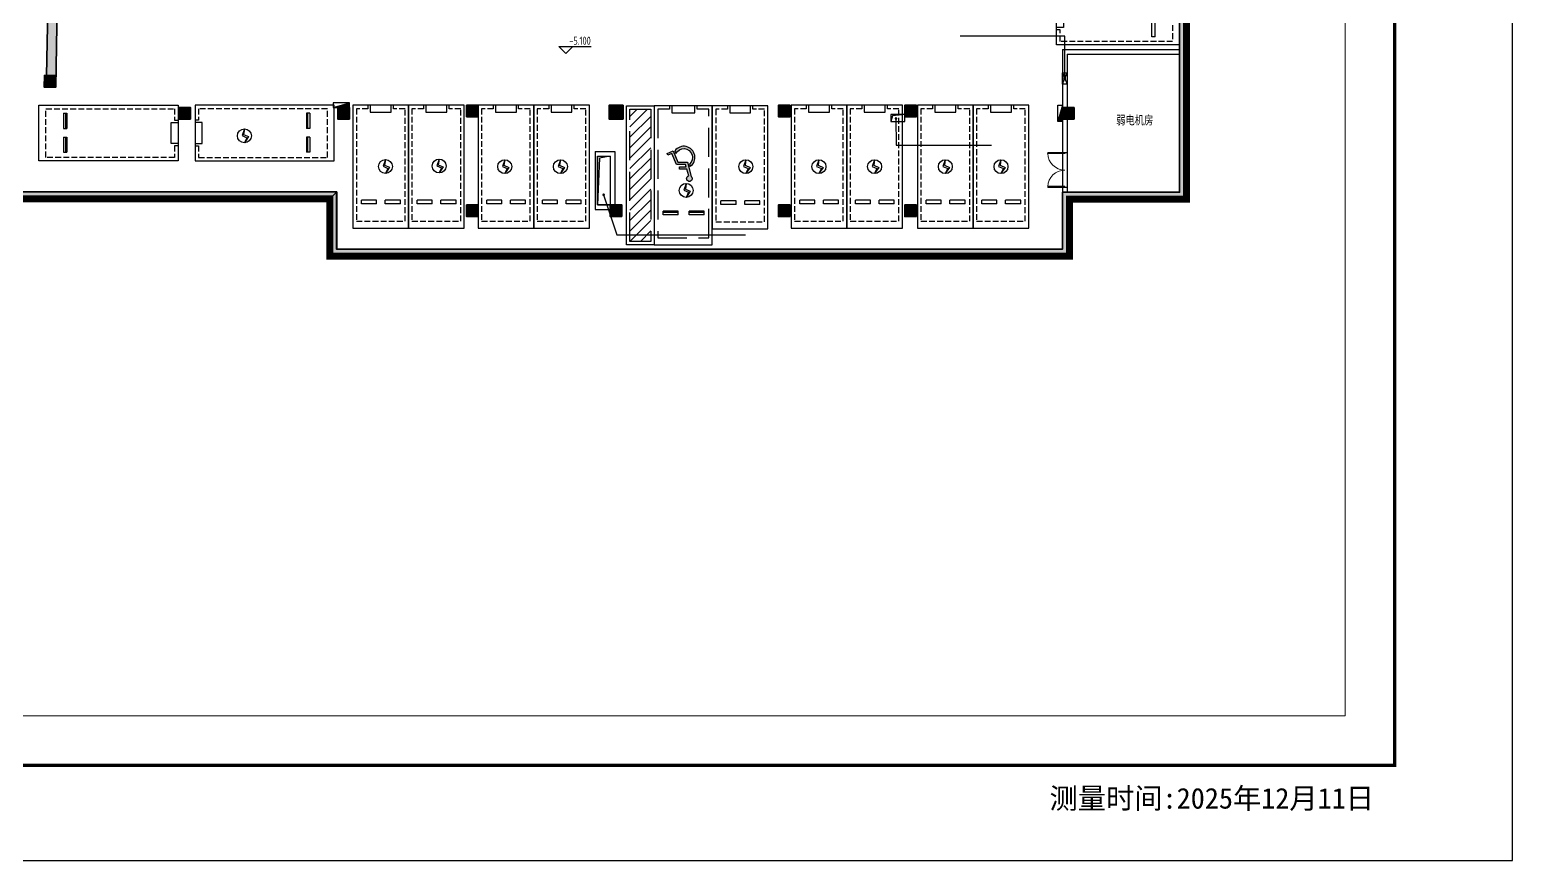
# Model space of a CAD drawing. Extents: x 512858 to 514372, y -232486 to -231710.
# Drawn here: x 512929.6 to 512993.6, y -232152.3 to -232116.5 of the extents above; entities that cross this region are included whole.
import ezdxf
from ezdxf.enums import TextEntityAlignment as Align

# ---------------------------------------------------------------- set-up
doc = ezdxf.new("R2010")
doc.units = 0
doc.header["$LTSCALE"] = 1000
for name, pattern in [('__DASH', [0.35, 0.25, -0.1]), ('DASH', [0.35, 0.25, -0.1]), ('新块$0$__DASH', [0.35, 0.25, -0.1]), ('新块$0$DASH', [0.35, 0.25, -0.1])]:
    doc.linetypes.add(name, pattern=pattern)
doc.layers.get('0').update_dxf_attribs({"color": 252})
for name, color, linetype in [('_0', 252, 'Continuous'), ('A-ANNO-HATC-PATT', 252, 'Continuous'), ('A-ANNO-LEVL', 252, 'Continuous'), ('A-ANNO-NOTE', 252, 'Continuous'), ('A-COLU-CONC', 252, 'Continuous'), ('A-DOOR-FIRE', 252, 'Continuous'), ('A-WALL-BLOK', 252, 'Continuous'), ('AA-WALL', 252, 'Continuous'), ('AD-普通车位', 252, 'Continuous'), ('B1F_车位$0$A-PARK-W', 252, 'Continuous'), ('PUB_HATCH', 252, 'Continuous'), ('WALL', 252, 'Continuous'), ('建-房间名称', 252, 'Continuous'), ('新块$0$A-PARK-D', 252, 'Continuous'), ('新块$0$A-PARK-shuiping', 252, 'Continuous'), ('新块$0$A-PARK-无障碍', 252, 'Continuous'), ('新块$0$AD-普通车位', 252, '新块$0$DASH'), ('风井', 252, 'Continuous')]:
    doc.layers.add(name, color=color, linetype=linetype)
for name, color, linetype, lineweight in [('P-FIRE-FH', 252, 'Continuous', 25), ('s-colu-cons', 252, 'Continuous', 35), ('S-COLU-HATC', 252, 'Continuous', 25), ('S-WALL', 252, 'Continuous', 35), ('S-WALL-HATC', 252, 'Continuous', 25), ('图廓', 252, 'Continuous', 9), ('面积-不计容-地下室-1', 4, 'Continuous', 0)]:
    doc.layers.add(name, color=color, linetype=linetype, lineweight=lineweight)
doc.layers.add('打印图框', color=252, linetype='Continuous', plot=False)
doc.styles.add('_TCH_DIM', font='TSSDENG.shx', dxfattribs={"width": 0.8, "bigfont": 'hztxt.shx'})
doc.styles.add('宋体', font='simsun.ttc', dxfattribs={"width": 0.7, "height": 10})
doc.styles.add('邻里中心-雨水$0$STANDARD', font='GBENOR', dxfattribs={"bigfont": 'GBCBIG'})

# ---------------------------------------------------------------- blocks, each defined once
blk = doc.blocks.new('新块$0$A$C0EC85F9A')
at = {"layer": '新块$0$A-PARK-D'}
for p, q in [((1025, 1200), (375, 1200)), ((375, 1050), (375, 1200)), ((1025, 1050), (375, 1050)), ((1025, 1050), (1025, 1200)), ((2050, 1200), (1400, 1200)), ((1400, 1050), (1400, 1200)), ((2050, 1050), (1400, 1050)), ((2050, 1050), (2050, 1200))]:
    blk.add_line(p, q, dxfattribs=at)
for points in [[(2400, 0), (2400, 5300), (0, 5300), (0, 0)], [(750, 5000), (1650, 5000), (1650, 5300), (750, 5300)]]:
    blk.add_lwpolyline(points, close=True, dxfattribs=at)
at = {"layer": '新块$0$A-PARK-D', "linetype": '新块$0$__DASH'}
blk.add_lwpolyline([(650, 5300), (650, 5150), (150, 5150), (150, 300), (2250, 300), (2250, 5150), (1750, 5150), (1750, 5300)], dxfattribs=at)
blk = doc.blocks.new('新块$0$dfghgfhfghg')
at = {"layer": '新块$0$A-PARK-D', "extrusion": (-1.87256e-08, 1.87406e-20, 1), "rotation": 8.24447464e-08}
blk.add_blockref('新块$0$A$C0EC85F9A', (-1200, -2800, 0), dxfattribs=at)
blk = doc.blocks.new('A$C040F5B7D')
at = {"layer": '新块$0$AD-普通车位', "extrusion": (2.15467e-06, 6.25413e-07, -1), "zscale": -1}
blk.add_blockref('新块$0$dfghgfhfghg', (-1200, 2800, 0), dxfattribs=at)
blk = doc.blocks.new('新块$0$A$C72AA1ED0')
at = {"layer": '新块$0$A-PARK-无障碍', "linetype": '新块$0$__DASH'}
h = blk.add_hatch(dxfattribs=at)
h.set_pattern_fill('ANSI31', color=256, scale=200)
h.set_pattern_definition([(45, (-1549477.2, 385842.97), (-224.5064, 224.5064), [])])
h.paths.add_polyline_path([(150, 5850), (1050, 5850), (1050, 150), (150, 150)])
at = {"layer": '新块$0$A-PARK-无障碍', "ltscale": 5}
h = blk.add_hatch(color=256, dxfattribs=at)
h.paths.add_polyline_path([(-882, 1944), (-930, 2057, -1.230017), (-1513, 2518), (-1541, 2623, 1.185847)])
h.paths.add_polyline_path([(-1377, 2627), (-1090, 2627), (-1090, 2727), (-1403, 2727), (-1483, 3025, 3.978031), (-1594, 3051), (-1427, 2427), (-1021, 2427), (-815, 1942), (-558, 2051), (-589, 2125), (-755, 2055), (-955, 2527), (-1350, 2527)])
for p, q in [((-2150, 4700), (-1500, 4700)), ((-2150, 4700), (-2150, 4550)), ((-2150, 4600), (-1500, 4600)), ((-2150, 4550), (-1500, 4550)), ((-1500, 4700), (-1500, 4550)), ((-1025, 4700), (-1025, 4550)), ((-1025, 4700), (-375, 4700)), ((-1025, 4600), (-375, 4600)), ((-1025, 4550), (-375, 4550)), ((-375, 4700), (-375, 4550))]:
    blk.add_line(p, q, dxfattribs=at)
for points in [[(-2500, 6000), (-2500, 0), (0, 0), (0, 6000)], [(0, 6000), (1200, 6000), (1200, 0), (0, 0)], [(-750, 300), (-1750, 300), (-1750, 0), (-750, 0)]]:
    blk.add_lwpolyline(points, close=True, dxfattribs=at)
at = {"layer": '新块$0$A-PARK-无障碍', "linetype": '新块$0$__DASH', "ltscale": 5}
blk.add_lwpolyline([(150, 5850), (1050, 5850), (1050, 150), (150, 150)], close=True, dxfattribs=at)
blk.add_lwpolyline([(-650, 0), (-650, 150), (-150, 150), (-150, 5700), (-2350, 5700), (-2350, 150), (-1850, 150), (-1850, 0)], dxfattribs=at)
at = {"layer": '新块$0$A-PARK-无障碍', "ltscale": 5}
for points in [[(-955, 2527), (-755, 2055), (-589, 2125), (-558, 2051), (-815, 1942), (-1021, 2427), (-1427, 2427), (-1594, 3051, -3.978031), (-1483, 3025), (-1403, 2727), (-1090, 2727), (-1090, 2627), (-1377, 2627), (-1350, 2527)], [(-930, 2057, -1.230017), (-1513, 2518), (-1541, 2623, 1.185847), (-882, 1944)]]:
    blk.add_lwpolyline(points, format="xyb", close=True, dxfattribs=at)
blk = doc.blocks.new('新块$0$A$C0C5D4F76')
at = {"layer": '新块$0$A-PARK-shuiping'}
for p, q in [((-1200, 850), (-1200, 200)), ((-1050, 850), (-1200, 850)), ((-1150, 850), (-1150, 200)), ((-1050, 850), (-1050, 200)), ((-1050, 200), (-1200, 200)), ((-1050, -175), (-1200, -175)), ((-1200, -175), (-1200, -825)), ((-1150, -175), (-1150, -825)), ((-1050, -175), (-1050, -825)), ((-1050, -825), (-1200, -825))]:
    blk.add_line(p, q, dxfattribs=at)
for points in [[(0, 1200), (-6000, 1200), (-6000, -1200), (0, -1200)], [(-5700, -450), (-5700, 450), (-6000, 450), (-6000, -450)]]:
    blk.add_lwpolyline(points, close=True, dxfattribs=at)
at = {"layer": '新块$0$A-PARK-shuiping', "linetype": '新块$0$__DASH'}
blk.add_lwpolyline([(-6000, -550), (-5850, -550), (-5850, -1050), (-300, -1050), (-300, 1050), (-5850, 1050), (-5850, 550), (-6000, 550)], dxfattribs=at)
blk = doc.blocks.new('CHEWEI')
at = {"layer": 'AD-普通车位', "extrusion": (0, 0, -1), "xscale": -1, "zscale": -1, "rotation": 270}
blk.add_blockref('A$C040F5B7D', (-641083, 171973, 0), dxfattribs=at)
at = {"layer": 'AD-普通车位', "extrusion": (0, 0, -1), "zscale": -1}
for p in [(-607833, 164073, 0), (-610233, 164073, 0), (-613233, 164073, 0), (-615633, 164073, 0), (-623333, 164048, 0), (-626733, 164073, 0), (-629133, 164073, 0), (-632183, 164073, 0), (-634583, 164073, 0)]:
    blk.add_blockref('A$C040F5B7D', p, dxfattribs=at)
at = {"layer": '新块$0$A-PARK-无障碍', "rotation": 179.9999990162096}
blk.add_blockref('新块$0$A$C72AA1ED0', (618433, 169348, 0), dxfattribs=at)
at = {"layer": '新块$0$AD-普通车位', "rotation": 359.9999991684106}
blk.add_blockref('新块$0$A$C0C5D4F76', (604633, 168173), dxfattribs=at)
blk = doc.blocks.new('电动车')
at = {"layer": 'B1F_车位$0$A-PARK-W'}
for points in [[(625881, 295772), (625779, 295480), (625984, 295390), (625881, 295172)], [(625881, 295772), (625845, 295530), (626058, 295440), (625881, 295172)]]:
    blk.add_lwpolyline(points, dxfattribs=at)
blk.add_circle((625881, 295472), 300, dxfattribs=at)
blk = doc.blocks.new('A$C1C124BEE')
at = {"layer": 'S-WALL-HATC', "linetype": 'ByBlock'}
h = blk.add_hatch(color=256, dxfattribs=at)
h.dxf.hatch_style = 1
h.paths.add_polyline_path([(50850, -9500), (50850, -3800), (51250, -3800), (51250, -10000), (50750, -10000), (50750, -9500)])
at = {"layer": 'S-WALL', "linetype": 'ByBlock', "lineweight": 35}
blk.add_lwpolyline([(50850, -9500), (50850, -3800), (51250, -3800), (51250, -10000), (50750, -10000), (50750, -9500)], close=True, dxfattribs=at)
blk = doc.blocks.new('$TwtSys$00000434')
for p, q in [((-0.5, 0.5), (-0.5, -0.5)), ((-0.5, -0.5), (0.5, 0.5)), ((0.5, 0.5), (-0.5, 0.5)), ((0.5, -0.5), (0.5, 0.5)), ((-0.5, -0.5), (0.5, -0.5))]:
    blk.add_line(p, q)
blk.add_solid([(0.5, -0.5), (0.5, 0.5), (-0.5, -0.5)])
blk = doc.blocks.new('A$C3CF8769D')
at = {"layer": 'P-FIRE-FH'}
for p, q in [((105619, -52350), (105819, -51850)), ((105619, -51850), (105819, -52350))]:
    blk.add_line(p, q, dxfattribs=at)
blk.add_lwpolyline([(105619, -51850), (105819, -51850), (105819, -52350), (105619, -52350)], close=True, dxfattribs=at)
at = {"layer": 'P-FIRE-FH', "xscale": 700, "yscale": 200, "zscale": 700}
blk.add_blockref('$TwtSys$00000434', (74519, -53250), dxfattribs=at)
at = {"layer": 'P-FIRE-FH', "xscale": -700, "yscale": 200, "zscale": 700, "rotation": 90}
blk.add_blockref('$TwtSys$00000434', (105519, -53600), dxfattribs=at)
blk = doc.blocks.new('A$C5B776904')
at = {"layer": 'S-COLU-HATC'}
for points in [[(62304, -52575), (62313, -52075), (61813, -52066), (61804, -52566)], [(68119, -53950), (68119, -53450), (67619, -53450), (67619, -53950)], [(74969, -53950), (74969, -53450), (74469, -53450), (74469, -53950)], [(80519, -53850), (80519, -53350), (80019, -53350), (80019, -53850)], [(86769, -53350), (86169, -53350), (86169, -53950), (86769, -53950)], [(93969, -53850), (93969, -53350), (93469, -53350), (93469, -53850)], [(99419, -53850), (99419, -53350), (98919, -53350), (98919, -53850)], [(106219, -53950), (106219, -53450), (105719, -53450), (105719, -53950)], [(80519, -58150), (80519, -57650), (80019, -57650), (80019, -58150)], [(86719, -58150), (86719, -57650), (86219, -57650), (86219, -58150)], [(93969, -58150), (93969, -57650), (93469, -57650), (93469, -58150)], [(99419, -58150), (99419, -57650), (98919, -57650), (98919, -58150)]]:
    blk.add_hatch(color=256, dxfattribs=at).paths.add_polyline_path(points)
at = {"layer": 'S-WALL-HATC'}
h = blk.add_hatch(color=256, dxfattribs=at)
h.paths.add_polyline_path([(74119, -57391), (74119, -59861), (106019, -59861), (106019, -57400), (111069, -57400), (111069, 0), (0, 0), (0, -54446), (41810, -57391)])
h.paths.add_polyline_path([(41820, -57091), (300, -54166), (300, -300), (110769, -300), (110769, -57100), (105719, -57100), (105719, -59561), (74419, -59561), (74419, -57091)], flags=16)
at = {"linetype": 'ByBlock'}
for p, q in [((61813, -52066), (62304, -52575)), ((68119, -53950), (67619, -53450)), ((86169, -53350), (86769, -53950)), ((74119, -57391), (74419, -57091))]:
    blk.add_line(p, q, dxfattribs=at)
at = {"layer": 's-colu-cons'}
for points in [[(62304, -52575), (62313, -52075), (61813, -52066), (61804, -52566)], [(68119, -53950), (68119, -53450), (67619, -53450), (67619, -53950)], [(74969, -53950), (74969, -53450), (74469, -53450), (74469, -53950)], [(80519, -53850), (80519, -53350), (80019, -53350), (80019, -53850)], [(86769, -53950), (86769, -53350), (86169, -53350), (86169, -53950)], [(93969, -53850), (93969, -53350), (93469, -53350), (93469, -53850)], [(99419, -53850), (99419, -53350), (98919, -53350), (98919, -53850)], [(106219, -53950), (106219, -53450), (105719, -53450), (105719, -53950)], [(80519, -58150), (80519, -57650), (80019, -57650), (80019, -58150)], [(86719, -58150), (86719, -57650), (86219, -57650), (86219, -58150)], [(93969, -58150), (93969, -57650), (93469, -57650), (93469, -58150)], [(99419, -58150), (99419, -57650), (98919, -57650), (98919, -58150)]]:
    blk.add_lwpolyline(points, close=True, dxfattribs=at)
at = {"layer": 'S-WALL'}
blk.add_lwpolyline([(41810, -57391), (0, -54446), (0, 0), (111069, 0), (111069, -57400), (106019, -57400), (106019, -59861), (74119, -59861), (74119, -57391)], close=True, dxfattribs=at)
blk.add_lwpolyline([(41824, -57091), (300, -54166), (300, -300), (110769, -300), (110769, -57100), (105719, -57100), (105719, -59561), (74419, -59561), (74419, -57091), (41817, -57091)], dxfattribs=at)
blk = doc.blocks.new('$DorLib2D$00000002')
for p, q in [((-0.5, 0), (-0.5, 0.4875)), ((-0.475, 0.4875), (-0.5, 0.4875)), ((-0.475, 0), (-0.475, 0.4875)), ((0.475, 0), (0.475, 0.4875)), ((0.475, 0.4875), (0.5, 0.4875)), ((0.5, 0), (0.5, 0.4875)), ((-0.5, 0), (-0.475, 0)), ((0.5, 0), (0.475, 0))]:
    blk.add_line(p, q)
at = {"lineweight": 13}
for centre, start, end in [((-0.4875, 0), 0, 88.53072), ((0.4875, 0), 91.46928, 180)]:
    blk.add_arc(centre, 0.4875, start, end, dxfattribs=at)
blk = doc.blocks.new('B-BZZ')
at = {"layer": 'A-ANNO-HATC-PATT'}
for points in [[(598124, -80178), (598124, -80678), (598624, -80678), (598624, -80178)], [(604974, -80178), (604974, -80678), (605474, -80678), (605474, -80178)], [(610524, -80078), (610524, -80578), (611024, -80578), (611024, -80078)], [(616674, -80078), (616674, -80678), (617274, -80678), (617274, -80078)], [(623974, -80078), (623974, -80578), (624474, -80578), (624474, -80078)], [(629424, -80078), (629424, -80578), (629924, -80578), (629924, -80078)], [(636224, -80178), (636224, -80678), (636724, -80678), (636724, -80178)], [(610524, -84378), (610524, -84878), (611024, -84878), (611024, -84378)], [(616724, -84378), (616724, -84878), (617224, -84878), (617224, -84378)], [(623974, -84378), (623974, -84878), (624474, -84878), (624474, -84378)], [(629424, -84378), (629424, -84878), (629924, -84878), (629924, -84378)]]:
    blk.add_hatch(color=256, dxfattribs=at).paths.add_polyline_path(points, flags=17)
at = {"layer": 'A-COLU-CONC'}
for points in [[(598124, -80678), (598624, -80678), (598624, -80178), (598124, -80178)], [(604974, -80678), (605474, -80678), (605474, -80178), (604974, -80178)], [(610524, -80578), (611024, -80578), (611024, -80078), (610524, -80078)], [(616674, -80678), (617274, -80678), (617274, -80078), (616674, -80078)], [(623974, -80578), (624474, -80578), (624474, -80078), (623974, -80078)], [(629424, -80578), (629924, -80578), (629924, -80078), (629424, -80078)], [(636224, -80678), (636724, -80678), (636724, -80178), (636224, -80178)], [(610524, -84878), (611024, -84878), (611024, -84378), (610524, -84378)], [(616724, -84878), (617224, -84878), (617224, -84378), (616724, -84378)], [(623974, -84878), (624474, -84878), (624474, -84378), (623974, -84378)], [(629424, -84878), (629924, -84878), (629924, -84378), (629424, -84378)]]:
    blk.add_lwpolyline(points, close=True, dxfattribs=at)

msp = doc.modelspace()

# ---------------------------------------------------------------- hatches: boundary and pattern name
at = {"layer": 'A-ANNO-HATC-PATT'}
msp.add_hatch(color=252, dxfattribs=at).paths.add_polyline_path([(512930.27, -232118.464), (512930.261, -232118.964), (512930.761, -232118.973), (512930.77, -232118.473)], flags=17)
at = {"layer": 'A-ANNO-NOTE'}
for points in [[(512974.331, -232118.599, 1), (512974.211, -232118.599, 1)], [(512967.052, -232120.322, 1), (512966.932, -232120.322, 1)], [(512954.445, -232123.613, 1), (512954.325, -232123.613, 1)]]:
    msp.add_hatch(color=252, dxfattribs=at).paths.add_polyline_path(points, flags=17)
at = {"layer": 'PUB_HATCH'}
for points in [[(512979.371, -232123.649), (512979.521, -232123.799), (512979.521, -232066.399), (512979.371, -232066.549), (512979.221, -232066.699), (512979.221, -232123.499)], [(512942.721, -232123.639), (512942.871, -232123.489), (512910.272, -232123.489), (512910.267, -232123.639), (512910.262, -232123.789), (512942.571, -232123.789)], [(512942.721, -232126.109), (512942.871, -232125.959), (512942.871, -232123.489), (512942.721, -232123.639), (512942.571, -232123.789), (512942.571, -232126.259)], [(512979.371, -232123.649), (512979.221, -232123.499), (512974.171, -232123.499), (512974.321, -232123.649), (512974.471, -232123.799), (512979.521, -232123.799)], [(512974.321, -232126.109), (512974.471, -232126.259), (512974.471, -232123.799), (512974.321, -232123.649), (512974.171, -232123.499), (512974.171, -232125.959)], [(512942.721, -232126.109), (512942.571, -232126.259), (512974.471, -232126.259), (512974.321, -232126.109), (512974.171, -232125.959), (512942.871, -232125.959)]]:
    msp.add_hatch(color=252, dxfattribs=at).paths.add_polyline_path(points, flags=17)

# ---------------------------------------------------------------- linework, layer by layer
at = {"color": 252}
msp.add_lwpolyline([(512954.621, -232119.749), (512955.221, -232119.749), (512955.221, -232120.349), (512954.621, -232120.349)], close=True, dxfattribs=at)
at = {"layer": 'A-ANNO-LEVL', "color": 252}
for p, q in [((512952.751, -232117.523), (512952.451, -232117.223)), ((512952.451, -232117.223), (512953.841, -232117.223)), ((512952.751, -232117.523), (512953.051, -232117.223))]:
    msp.add_line(p, q, dxfattribs=at)
at = {"layer": 'A-ANNO-NOTE', "color": 252}
for p, q in [((512974.271, -232116.771), (512969.761, -232116.771)), ((512974.271, -232118.599), (512974.271, -232116.771)), ((512966.992, -232120.322), (512967, -232121.467)), ((512967, -232121.467), (512971.109, -232121.467)), ((512954.385, -232123.613), (512954.956, -232125.345)), ((512954.956, -232125.345), (512960.497, -232125.345))]:
    msp.add_line(p, q, dxfattribs=at)
at = {"layer": 'A-COLU-CONC', "color": 252}
msp.add_lwpolyline([(512930.261, -232118.964), (512930.761, -232118.973), (512930.77, -232118.473), (512930.27, -232118.464)], close=True, dxfattribs=at)
at = {"layer": 'A-DOOR-FIRE', "color": 252}
for p, q in [((512974.171, -232121.799), (512974.171, -232123.299)), ((512974.371, -232121.799), (512974.371, -232123.299))]:
    msp.add_line(p, q, dxfattribs=at)
at = {"layer": 'A-WALL-BLOK', "color": 252}
for p, q in [((512974.171, -232117.349), (512974.171, -232121.799)), ((512974.171, -232117.349), (512979.221, -232117.349)), ((512979.221, -232117.349), (512979.221, -232117.549)), ((512974.371, -232117.549), (512974.371, -232121.799)), ((512974.371, -232117.549), (512979.221, -232117.549)), ((512954.021, -232121.749), (512954.871, -232121.749)), ((512954.021, -232121.749), (512954.021, -232124.249)), ((512954.121, -232121.949), (512954.671, -232121.949)), ((512954.121, -232121.949), (512954.121, -232124.049)), ((512954.671, -232121.949), (512954.671, -232124.049)), ((512954.871, -232121.749), (512954.871, -232124.049)), ((512974.171, -232123.299), (512974.171, -232123.499)), ((512974.371, -232123.499), (512974.171, -232123.499)), ((512974.371, -232123.299), (512974.371, -232123.499)), ((512954.021, -232124.249), (512954.671, -232124.249)), ((512954.121, -232124.049), (512954.671, -232124.049)), ((512954.671, -232124.049), (512954.671, -232124.249)), ((512954.871, -232124.049), (512954.671, -232124.049))]:
    msp.add_line(p, q, dxfattribs=at)
for points in [[(512974.371, -232121.799), (512974.171, -232121.799)], [(512974.371, -232123.299), (512974.171, -232123.299)]]:
    msp.add_lwpolyline(points, dxfattribs=at)
at = {"layer": 'WALL', "color": 252}
for p, q in [((512979.221, -232123.499), (512979.221, -232066.699)), ((512979.521, -232123.799), (512979.521, -232066.399)), ((512942.571, -232123.789), (512910.262, -232123.789)), ((512942.871, -232123.489), (512910.272, -232123.489)), ((512942.571, -232126.259), (512942.571, -232123.789)), ((512942.871, -232125.959), (512942.871, -232123.489)), ((512979.221, -232123.499), (512974.171, -232123.499)), ((512974.171, -232125.959), (512974.171, -232123.499)), ((512979.521, -232123.799), (512974.471, -232123.799)), ((512974.471, -232126.259), (512974.471, -232123.799)), ((512942.571, -232126.259), (512974.471, -232126.259)), ((512942.871, -232125.959), (512974.171, -232125.959))]:
    msp.add_line(p, q, dxfattribs=at)
at = {"layer": '图廓', "color": 0, "const_width": 0.143}
msp.add_lwpolyline([(512862.741, -232056.397), (512988.501, -232056.397), (512988.501, -232148.216), (512862.741, -232148.216)], close=True, dxfattribs=at)
at = {"layer": '图廓', "color": 0}
msp.add_lwpolyline([(512864.884, -232058.54), (512986.358, -232058.54), (512986.358, -232146.073), (512864.884, -232146.073)], close=True, dxfattribs=at)
at = {"layer": '打印图框', "color": 6, "ltscale": 0.5}
msp.add_lwpolyline([(512857.603, -232152.311), (512993.573, -232152.311), (512993.573, -232050.342), (512857.603, -232050.342)], close=True, dxfattribs=at)
at = {"layer": '面积-不计容-地下室-1', "linetype": 'DASH', "ltscale": 0.003, "const_width": 0.3}
msp.add_lwpolyline([(512868.452, -232120.845), (512910.262, -232123.789), (512942.571, -232123.789), (512942.571, -232126.259), (512974.471, -232126.259), (512974.471, -232123.799), (512979.521, -232123.799), (512979.521, -232066.399), (512868.452, -232066.399)], close=True, dxfattribs=at)
at = {"layer": '风井', "color": 252}
for points in [[(512967.371, -232120.149), (512966.771, -232120.149), (512966.771, -232120.449), (512967.371, -232120.449)], [(512954.121, -232121.949), (512954.671, -232121.949), (512954.671, -232124.049), (512954.121, -232124.049)]]:
    msp.add_lwpolyline(points, close=True, dxfattribs=at)
at = {"layer": '风井', "color": 252, "linetype": '__DASH'}
msp.add_lwpolyline([(512967.371, -232120.149), (512966.841, -232120.214), (512966.771, -232120.449)], dxfattribs=at)
at = {"layer": '风井', "color": 252}
msp.add_lwpolyline([(512954.671, -232121.949), (512954.213, -232122.031), (512954.121, -232124.049)], dxfattribs=at)

# ---------------------------------------------------------------- block references
at = {"color": 252, "xscale": 0.001, "yscale": 0.001, "zscale": 0.001}
for name, p in [('CHEWEI', (512338.137, -232289.122)), ('电动车', (512313.011, -232416.54, 0)), ('电动车', (512319.093, -232417.862, 0)), ('电动车', (512321.411, -232417.844, 0)), ('电动车', (512324.239, -232417.87, 0)), ('电动车', (512326.639, -232417.87, 0)), ('电动车', (512334.639, -232417.87, 0)), ('电动车', (512337.789, -232417.87, 0)), ('电动车', (512340.189, -232417.87, 0)), ('电动车', (512343.239, -232417.87, 0)), ('电动车', (512345.639, -232417.87, 0)), ('电动车', (512332.063, -232418.894, 0))]:
    msp.add_blockref(name, p, dxfattribs=at)
at = {"layer": '_0', "color": 252, "xscale": 0.001, "yscale": 0.001, "zscale": 0.001}
for name, p in [('A$C5B776904', (512868.453, -232066.399)), ('A$C3CF8769D', (512868.552, -232066.499))]:
    msp.add_blockref(name, p, dxfattribs=at)
at = {"layer": 'A-DOOR-FIRE', "color": 252, "xscale": 1.5, "yscale": -1.5, "zscale": 0.2, "rotation": 269.9999999999986}
msp.add_blockref('$DorLib2D$00000002', (512974.271, -232122.549), dxfattribs=at)
at = {"layer": 'AA-WALL', "color": 252, "xscale": 0.001, "yscale": 0.001, "zscale": 0.001}
msp.add_blockref('B-BZZ', (512337.947, -232039.671), dxfattribs=at)
at = {"layer": '新块$0$AD-普通车位', "color": 252, "xscale": -0.001, "yscale": 0.001, "zscale": 0.001, "rotation": 8.3158943e-07}
msp.add_blockref('新块$0$A$C0C5D4F76', (512930.035, -232120.949), dxfattribs=at)
at = {"layer": '风井', "color": 252, "xscale": 0.001, "yscale": 0.001, "zscale": 0.001, "rotation": 358.9735741809012}
msp.add_blockref('A$C1C124BEE', (512879.694, -232108.056, 0), dxfattribs=at)

# ---------------------------------------------------------------- texts
at = {"layer": 'A-ANNO-LEVL', "color": 252, "style": '_TCH_DIM', "width": 0.64}
msp.add_text('-5.100', height=0.35, dxfattribs=at).set_placement((512952.903, -232117.145))
at = {"layer": '图廓', "color": 0, "style": '宋体'}
msp.add_text('测量时间:2025年12月11日', height=0.89319, dxfattribs=at).set_placement((512980.612, -232149.616), align=Align.MIDDLE)
at = {"layer": '建-房间名称', "color": 252, "style": '邻里中心-雨水$0$STANDARD'}
msp.add_text('弱电机房', height=0.4, dxfattribs=at).set_placement((512976.488, -232120.617))

doc.saveas('drawing.dxf')
